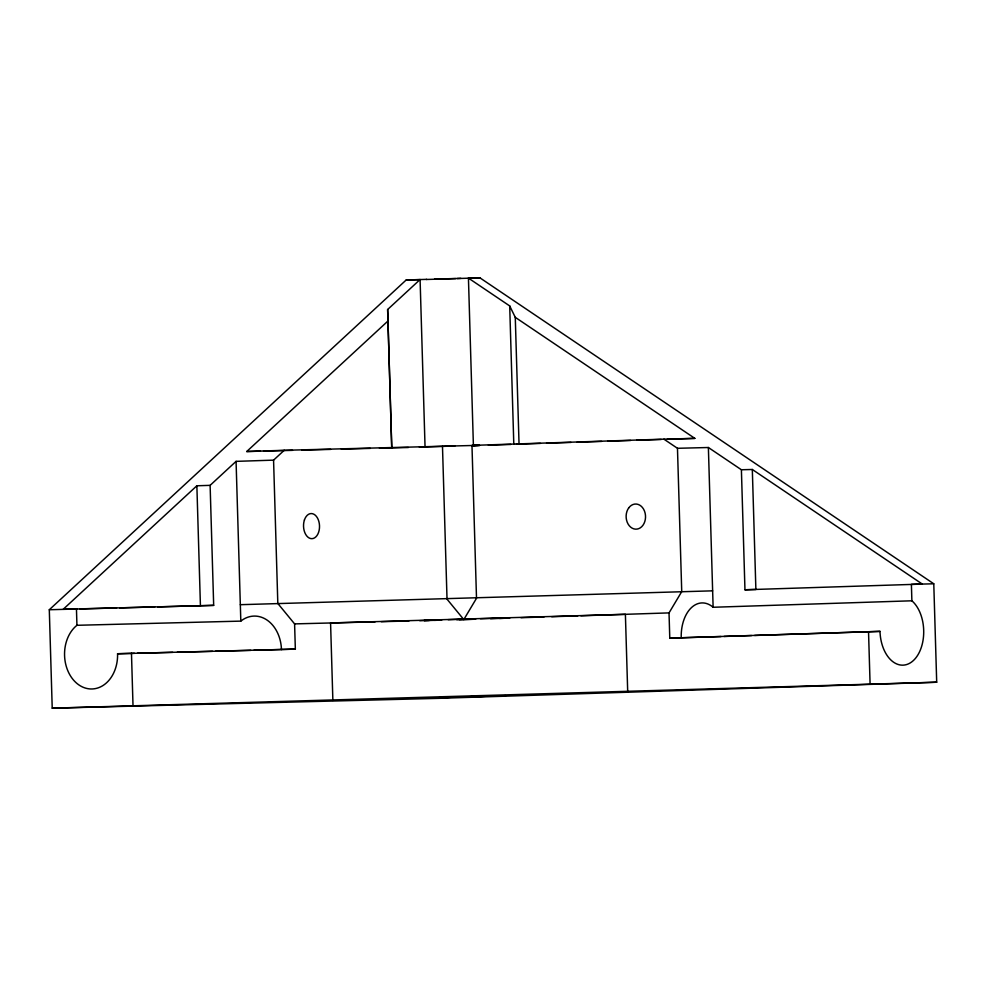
<?xml version="1.0" encoding="UTF-8"?>
<svg xmlns="http://www.w3.org/2000/svg" width="986" height="986" viewBox="0 0 986 986"><rect width="100%" height="100%" fill="white"/><g stroke="black" fill="none" stroke-linecap="round" stroke-linejoin="round"><path stroke-width="1.48" d="M720.988 636.549L669.777 638.139L669.026 612.898L681.733 591.612L677.468 448.297L663.923 439.164L471.974 445.413L476.509 598.292L463.802 619.578L459.39 619.689M473.403 445.66L479.516 445.462L473.403 445.66L468.436 278.114L479.886 277.818L933.779 583.786L936.7 682.226L438.597 698.347L52.221 708.182L49.3 609.742L406.183 279.987L426.642 279.358M478.05 445.352L284.214 450.306L273.566 460.142L236.073 461.362L210.117 485.346L196.867 485.778L63.203 609.286L76.92 608.941M387.634 309.505L391.75 447.927L387.634 309.505L420.085 279.531L425.052 447.077L422.02 447.163M260.452 451.169L246.722 451.526L387.905 321.066M516.418 444.218L540.439 443.404M419.383 447.126L454.842 446.005M509.688 618.074L499.52 618.419M440.631 619.911L423.992 620.514L429.304 620.453M457.171 278.557L479.886 277.818M246.722 451.526L284.214 450.306M546.552 443.207L571.017 442.406M577.13 442.209L601.583 441.408M607.696 441.21L630.633 440.471M636.746 440.261L661.199 439.473M667.312 439.275L694.834 438.376L515.271 317.332L509.7 305.931L468.436 278.114M488.366 445.179L510.81 444.44M49.3 609.742L213.679 605.367L210.117 485.346M157.735 606.883L213.679 605.367M240.325 604.689L712.631 590.836M677.468 448.297L708.379 447.508L741.398 469.755L744.96 589.776L920.788 584.131M681.227 637.843A34.362 21.852 88.1 0 1 713.125 607.265L911.877 600.794L911.397 584.353L933.779 583.786M448.162 619.676L474.5 618.875M475.708 619.196L463.802 619.578L447.028 599.168L442.48 446.276M490.584 618.715L508.727 618.123M521.002 617.717L544.038 616.965M551.704 616.718L577.808 615.868M580.877 615.769L669.026 612.898M76.452 608.855L76.933 625.297A34.362 26.511 88.5 0 0 78.695 684.789A34.362 26.511 88.5 0 0 117.568 653.743L295.344 649.121L294.592 623.891L277.818 603.469L273.566 460.142M253.883 650.279L295.344 649.121M669.777 638.139L879.993 631.373A34.362 21.852 88.1 0 0 913.652 660.287A34.362 21.852 88.1 0 0 911.877 600.794M724.044 636.451L751.566 635.551M754.623 635.452L879.993 631.373M52.221 708.182L936.7 682.226M460.832 278.36L434.555 279.137M474.71 619.196L456.74 619.713M426.174 279.482L455.655 278.607M480.441 618.703L509.577 617.914M434.358 620.33L440.791 620.157M406.183 279.987L420.024 279.63M663.923 439.164L694.834 438.376M263.509 451.095L292.497 450.355M301.654 450.121L330.643 449.394M341.316 449.123L370.317 448.383M379.462 448.149L408.401 447.508M741.398 469.755L752.318 469.484L922.317 584.082M744.96 589.776L755.88 589.505L752.318 469.484M79.965 608.867L116.57 607.931M119.614 607.857L154.679 606.957M76.933 625.297L240.818 621.118A34.362 26.511 88.5 0 1 281.454 649.577M294.592 623.891L375.148 621.833M381.299 621.685L408.968 620.97M419.728 620.699L441.716 620.145M117.568 653.743L134.416 653.311M137.485 653.237L172.71 652.338M177.295 652.227L212.532 651.327M215.589 651.253L250.814 650.353M422.674 447.139L425.052 447.077M868.53 631.669L870.083 683.914M708.379 447.508L713.125 607.265M627.7 691.815L625.395 614.315L330.569 622.967L332.874 700.467M515.271 317.332L519.043 444.094M509.7 305.931L513.805 444.353M236.073 461.362L240.818 621.118M196.867 485.778L200.429 605.798M131.471 653.287L133.011 705.545M440.976 697.546L439.016 697.632L505.732 695.685L440.976 697.546M628.711 507.926A12.571 9.7 88.5 0 0 633.678 528.816A12.571 9.7 88.5 0 0 645.103 513.04A12.571 9.7 88.5 0 0 628.711 507.926M304.415 520.004A12.571 7.999 88.1 0 0 311.896 538.676A12.571 7.999 88.1 0 0 318.256 519.647A12.571 7.999 88.1 0 0 304.415 520.004"/></g></svg>
